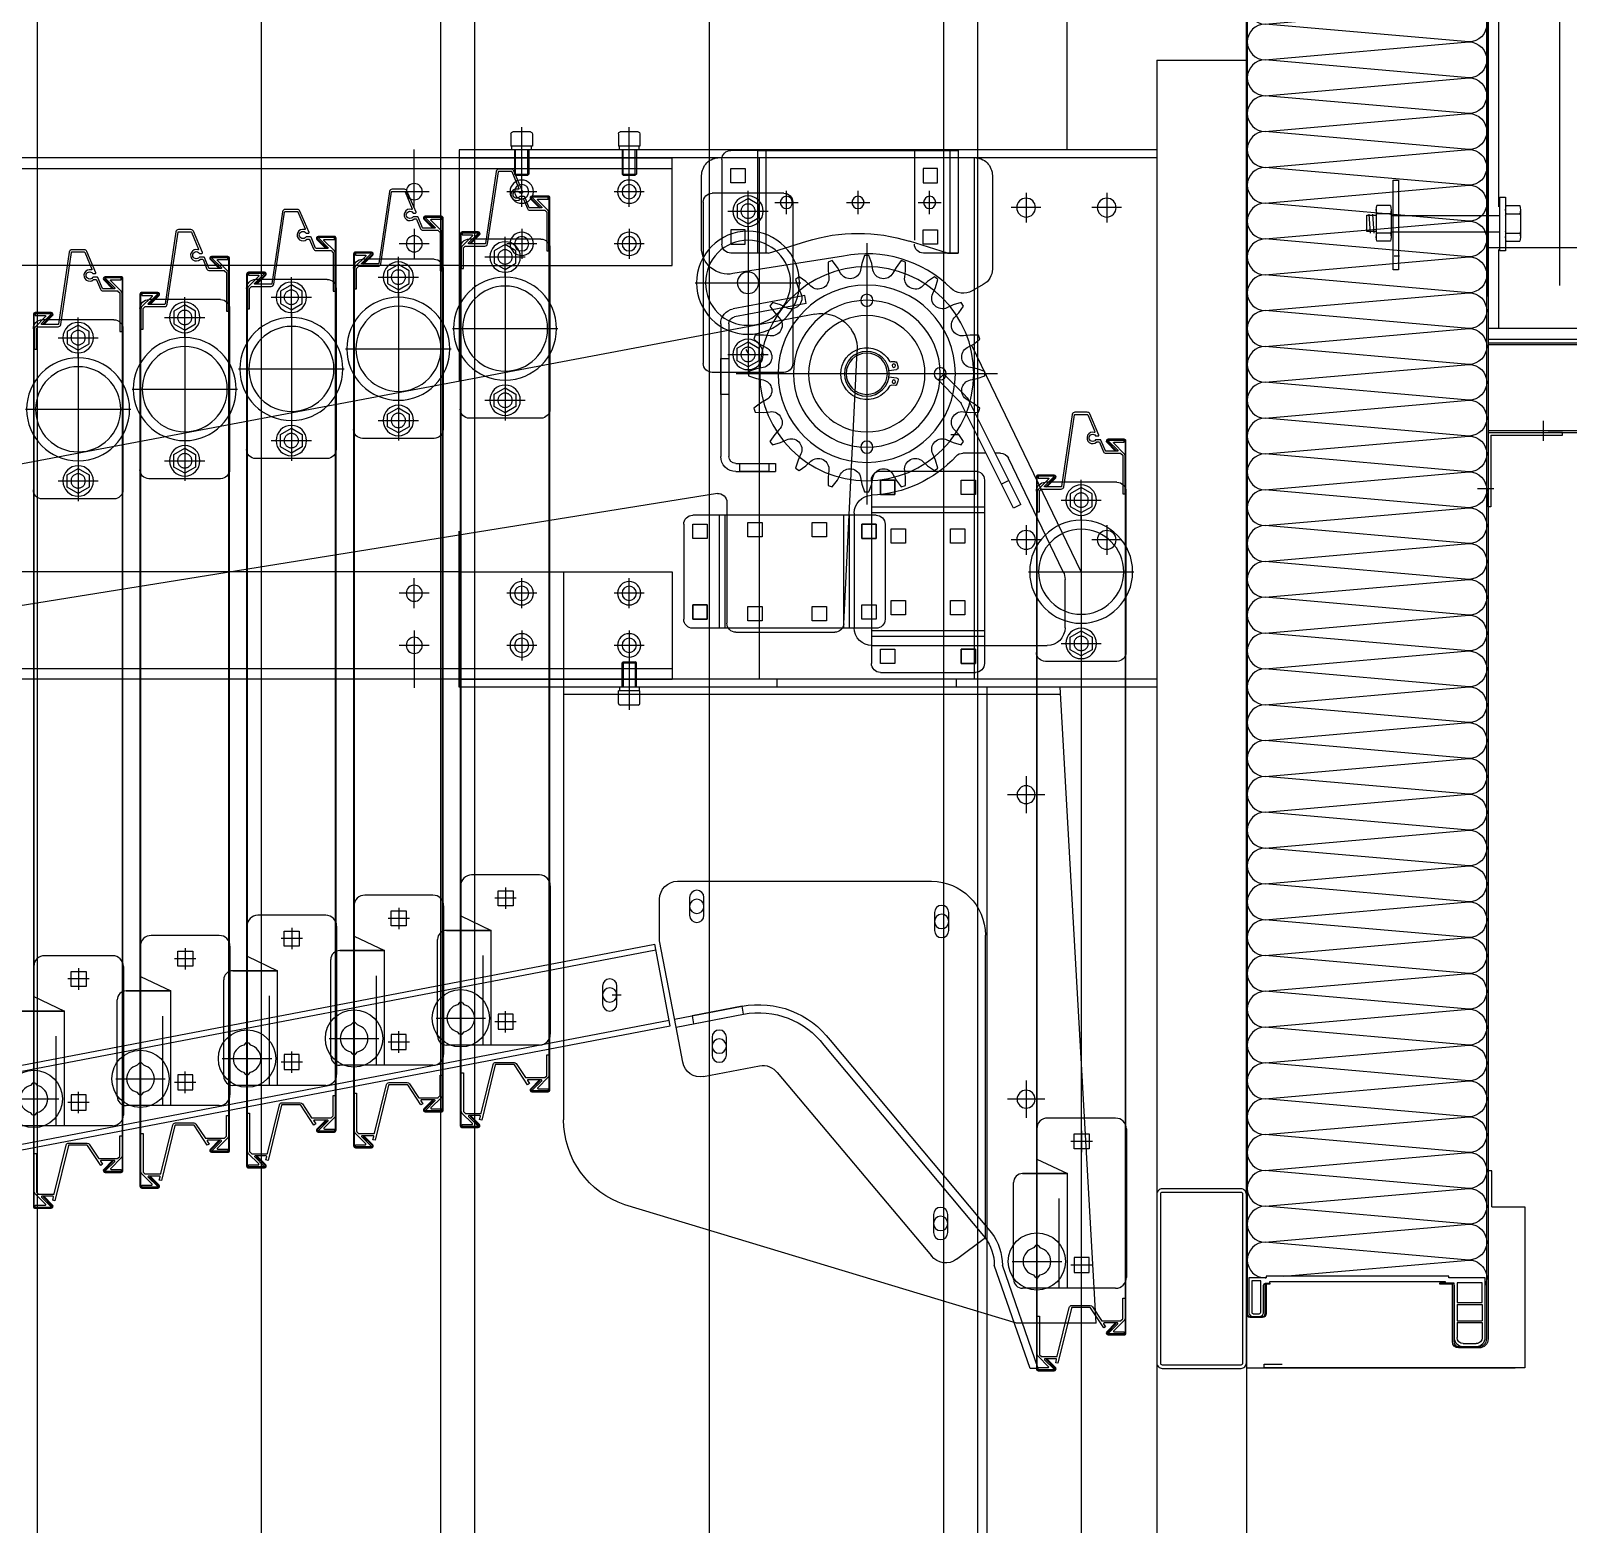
# Model space of a CAD drawing. Header units: millimetres. Extents: x 0 to 672800, y 0 to 118800.
# Drawn here: x 435521 to 436380, y 30356 to 31190 of the extents above; entities that cross this region are included whole.
import ezdxf

# ---------------------------------------------------------------- set-up
doc = ezdxf.new("R2010")
doc.units = ezdxf.units.MM
doc.header["$LTSCALE"] = 200
for name, pattern in [('CEN-GAUN', [32.2, 30, -1, 0.2, -1]), ('CENTER', [50.8, 31.75, -6.35, 6.35, -6.35]), ('DASHED', [0.75, 0.5, -0.25]), ('HIDDEN', [0.375, 0.25, -0.125])]:
    doc.linetypes.add(name, pattern=pattern)
for name, color, linetype in [('0-S-col', 4, 'Continuous'), ('01외벽패널', 3, 'Continuous'), ('01하지철물', 253, 'Continuous'), ('161', 161, 'Continuous'), ('2', 2, 'Continuous'), ('4', 4, 'Continuous'), ('6ELE', 6, 'Continuous'), ('6방수', 6, 'HIDDEN'), ('A-PNL-EXT', 7, 'Continuous'), ('CEN', 1, 'CEN-GAUN'), ('CON', 2, 'Continuous'), ('DOOR', 6, 'Continuous'), ('ELE', 7, 'Continuous'), ('HAT', 8, 'Continuous'), ('HAT-INS1', 252, 'Continuous'), ('Insul', 252, 'Continuous'), ('PANEL', 6, 'Continuous')]:
    doc.layers.add(name, color=color, linetype=linetype)

# ---------------------------------------------------------------- blocks, each defined once
blk = doc.blocks.new('PANEL-135')
at = {"layer": '161'}
blk.add_line((150, -1000), (0, -1000), dxfattribs=at)
at = {"layer": 'HAT-INS1'}
for points in [[(25.8, -239.77), (139.5, -229.77, -1), (139.5, -249.77), (25.8, -239.77), (25.8, -239.77, 1), (25.8, -259.77, 1)], [(25.8, -259.77), (139.5, -249.77, -1), (139.5, -269.77), (25.8, -259.77), (25.8, -259.77, 1), (25.8, -279.77, 1)], [(25.8, -279.77), (139.5, -269.77, -1), (139.5, -289.77), (25.8, -279.77), (25.8, -279.77, 1), (25.8, -299.77, 1)], [(25.8, -299.77), (139.5, -289.77, -1), (139.5, -309.77), (25.8, -299.77), (25.8, -299.77, 1), (25.8, -319.77, 1)], [(25.8, -319.77), (139.5, -309.77, -1), (139.5, -329.77), (25.8, -319.77), (25.8, -319.77, 1), (25.8, -339.77, 1)], [(25.8, -339.77), (139.5, -329.77, -1), (139.5, -349.77), (25.8, -339.77), (25.8, -339.77, 1), (25.8, -359.77, 1)], [(25.8, -359.77), (139.5, -349.77, -1), (139.5, -369.77), (25.8, -359.77), (25.8, -359.77, 1), (25.8, -379.77, 1)], [(25.8, -379.77), (139.5, -369.77, -1), (139.5, -389.77), (25.8, -379.77), (25.8, -379.77, 1), (25.8, -399.77, 1)], [(25.8, -399.77), (139.5, -389.77, -1), (139.5, -409.77), (25.8, -399.77), (25.8, -399.77, 1), (25.8, -419.77, 1)], [(25.8, -419.77), (139.5, -409.77, -1), (139.5, -429.77), (25.8, -419.77), (25.8, -419.77, 1), (25.8, -439.77, 1)], [(25.8, -439.77), (139.5, -429.77, -1), (139.5, -449.77), (25.8, -439.77), (25.8, -439.77, 1), (25.8, -459.77, 1)], [(25.8, -459.77), (139.5, -449.77, -1), (139.5, -469.77), (25.8, -459.77), (25.8, -459.77, 1), (25.8, -479.77, 1)], [(25.8, -479.77), (139.5, -469.77, -1), (139.5, -489.77), (25.8, -479.77), (25.8, -479.77, 1), (25.8, -499.77, 1)], [(25.8, -499.77), (139.5, -489.77, -1), (139.5, -509.77), (25.8, -499.77), (25.8, -499.77, 1), (25.8, -519.77, 1)], [(25.8, -519.77), (139.5, -509.77, -1), (139.5, -529.77), (25.8, -519.77), (25.8, -519.77, 1), (25.8, -539.77, 1)], [(25.8, -539.77), (139.5, -529.77, -1), (139.5, -549.77), (25.8, -539.77), (25.8, -539.77, 1), (25.8, -559.77, 1)], [(25.8, -559.77), (139.5, -549.77, -1), (139.5, -569.77), (25.8, -559.77), (25.8, -559.77, 1), (25.8, -579.77, 1)], [(25.8, -579.77), (139.5, -569.77, -1), (139.5, -589.77), (25.8, -579.77), (25.8, -579.77, 1), (25.8, -599.77, 1)], [(25.8, -599.77), (139.5, -589.77, -1), (139.5, -609.77), (25.8, -599.77), (25.8, -599.77, 1), (25.8, -619.77, 1)], [(25.8, -619.77), (139.5, -609.77, -1), (139.5, -629.77), (25.8, -619.77), (25.8, -619.77, 1), (25.8, -639.77, 1)], [(25.8, -639.77), (139.5, -629.77, -1), (139.5, -649.77), (25.8, -639.77), (25.8, -639.77, 1), (25.8, -659.77, 1)], [(25.8, -659.77), (139.5, -649.77, -1), (139.5, -669.77), (25.8, -659.77), (25.8, -659.77, 1), (25.8, -679.77, 1)], [(25.8, -679.77), (139.5, -669.77, -1), (139.5, -689.77), (25.8, -679.77), (25.8, -679.77, 1), (25.8, -699.77, 1)], [(25.8, -699.77), (139.5, -689.77, -1), (139.5, -709.77), (25.8, -699.77), (25.8, -699.77, 1), (25.8, -719.77, 1)], [(25.8, -719.77), (139.5, -709.77, -1), (139.5, -729.77), (25.8, -719.77), (25.8, -719.77, 1), (25.8, -739.77, 1)], [(25.8, -739.77), (139.5, -729.77, -1), (139.5, -749.77), (25.8, -739.77), (25.8, -739.77, 1), (25.8, -759.77, 1)], [(25.8, -759.77), (139.5, -749.77, -1), (139.5, -769.77), (25.8, -759.77), (25.8, -759.77, 1), (25.8, -779.77, 1)], [(25.8, -779.77), (139.5, -769.77, -1), (139.5, -789.77), (25.8, -779.77), (25.8, -779.77, 1), (25.8, -799.77, 1)], [(25.8, -799.77), (139.5, -789.77, -1), (139.5, -809.77), (25.8, -799.77), (25.8, -799.77, 1), (25.8, -819.77, 1)], [(25.8, -819.77), (139.5, -809.77, -1), (139.5, -829.77), (25.8, -819.77), (25.8, -819.77, 1), (25.8, -839.77, 1)], [(25.8, -839.77), (139.5, -829.77, -1), (139.5, -849.77), (25.8, -839.77), (25.8, -839.77, 1), (25.8, -859.77, 1)], [(25.8, -859.77), (139.5, -849.77, -1), (139.5, -869.77), (25.8, -859.77), (25.8, -859.77, 1), (25.8, -879.77, 1)], [(25.8, -879.77), (139.5, -869.77, -1), (139.5, -889.77), (25.8, -879.77), (25.8, -879.77, 1), (25.8, -899.77, 1)], [(25.8, -899.77), (139.5, -889.77, -1), (139.5, -909.77), (25.8, -899.77), (25.8, -899.77, 1), (25.8, -919.77, 1)], [(25.8, -919.77), (139.5, -909.77, -1), (139.5, -929.77), (25.8, -919.77), (25.8, -919.77, 1), (25.8, -939.77, 1)], [(25.8, -939.77), (139.5, -929.77, -1), (139.5, -949.77), (138.94, -949.71)], [(129.13, -948.77), (25.8, -939.77), (25.8, -939.77, 0.541794), (16.65, -953.8, 0.541794)]]:
    blk.add_lwpolyline(points, format="xyb", dxfattribs=at)
at = {"layer": 'Insul', "color": 251}
for p, q in [((18.31, -964.52), (18.31, -973.72)), ((32.31, -964.52), (18.31, -964.52)), ((32.31, -964.52), (32.31, -973.72)), ((32.31, -973.72), (18.31, -973.72)), ((18.31, -974.72), (18.31, -983.02)), ((32.31, -974.72), (18.31, -974.72)), ((32.31, -974.72), (32.31, -983.02)), ((28.96, -986.37), (21.66, -986.37))]:
    blk.add_line(p, q, dxfattribs=at)
for points in [[(148.65, -968.88, -0.414214), (146.15, -971.38), (142.86, -971.38, -0.414214), (140.36, -968.88), (140.36, -953.77, 0.414214), (139.36, -952.77), (136.94, -952.77), (136.94, -951.77), (38.97, -951.77), (38.97, -952.77), (35.05, -952.77, 0.414214), (34.05, -953.77), (34.05, -983.02, -0.414191), (29.05, -988.02), (21.65, -988.02, -0.414236), (16.65, -983.02), (16.65, -949.77), (36.97, -949.77), (36.97, -948.77), (138.94, -948.77), (138.94, -949.77), (148.65, -949.77)], [(148.65, -968.88, -0.414214), (146.15, -971.38), (142.86, -971.38, -0.414214), (140.36, -968.88), (140.36, -953.77, 0.414214), (139.36, -952.77), (136.94, -952.77), (136.94, -951.77), (38.97, -951.77), (38.97, -952.77), (35.05, -952.77, 0.414214), (34.05, -953.77), (34.05, -983.02, -0.414191), (29.05, -988.02), (21.65, -988.02, -0.414236), (16.65, -983.02), (16.65, -949.77), (36.97, -949.77), (36.97, -948.77), (138.94, -948.77), (138.94, -949.77), (148.65, -949.77)], [(142.01, -951.42), (147, -951.42), (147, -968.88, -0.414214), (146.15, -969.73), (142.86, -969.73, -0.414214), (142.01, -968.88)]]:
    blk.add_lwpolyline(points, format="xyb", close=True, dxfattribs=at)
blk.add_lwpolyline([(32.31, -952.52), (32.31, -963.52), (18.31, -963.52), (18.31, -952.52)], close=True, dxfattribs=at)
for centre, start, end in [((21.66, -983.02), 180, 270.00431), ((28.96, -983.02), 270.00431, 0)]:
    blk.add_arc(centre, 3.35, start, end, dxfattribs=at)
at = {"layer": 'PANEL', "ltscale": 3}
for points in [[(15, -14.05), (15, -444.5), (15, -983.82, 0.414242), (20, -988.82), (31.5, -988.82, 0.414191), (35, -985.32), (35, -953.28), (42, -953.28), (42, -952.48), (34.2, -952.48), (34.2, -985.32, -0.414191), (31.5, -988.02), (20, -988.02, -0.414242), (15.8, -983.82), (15.8, -444.5), (15.8, -14.05, -0.399273)], [(149.5, 24.9), (149.5, -391.9), (149.5, -969.88, -0.414214), (148, -971.38), (141.01, -971.38, -0.414214), (139.51, -969.88), (139.51, -952.78), (137, -952.78), (137, -953.28), (139.01, -953.28), (139.01, -969.88, 0.414214), (141.01, -971.88), (148, -971.88, 0.414214), (150, -969.88), (150, -391.9), (150, 24.9, 0.414214)]]:
    blk.add_lwpolyline(points, format="xyb", dxfattribs=at)
blk = doc.blocks.new('A$C14EC2336')
at = {"color": 8}
for p, q in [((0, 27.85), (0, 20.85)), ((1, 28.85), (11, 28.85)), ((12, 27.85), (12, 20.85)), ((0, 20.85), (12, 20.85)), ((0.51, 18.85), (0.51, 20.85)), ((0.51, 18.85), (11.49, 18.85)), ((2, 18.85), (2, 5.31)), ((2.6, 4.71), (2.6, 18.85)), ((9.4, 4.71), (9.4, 18.85)), ((10, 18.85), (10, 5.31)), ((11.49, 18.85), (11.49, 20.85)), ((10, 5.31), (2, 5.31)), ((2, 5.31), (2.6, 4.71)), ((9.4, 4.71), (2.6, 4.71)), ((9.4, 4.71), (10, 5.31))]:
    blk.add_line(p, q, dxfattribs=at)
at = {"color": 1, "linetype": 'CENTER'}
blk.add_line((6, 0), (6, 31.56), dxfattribs=at)
at = {"color": 8}
for centre, start, end in [((1, 27.85), 90, 180), ((11, 27.85), 0, 90)]:
    blk.add_arc(centre, 1, start, end, dxfattribs=at)
blk = doc.blocks.new('A$Ce7c4792a')
at = {"color": 0}
for p, q in [((112, 57.3), (0, 57.3)), ((0, 57.3), (0, 0)), ((112, 0), (112, 57.3)), ((6, 0), (0, 0)), ((6, 0), (27.35, 6.64)), ((106, 0), (84.65, 6.64)), ((106, 0), (112, 0))]:
    blk.add_line(p, q, dxfattribs=at)
at = {"color": 6, "linetype": 'HIDDEN', "ltscale": 4}
for p, q in [((4.5, 0), (4.5, 57.3)), ((107.5, 57.3), (107.5, 0))]:
    blk.add_line(p, q, dxfattribs=at)
at = {"color": 6, "linetype": 'HIDDEN'}
blk.add_line((24.5, 57.3), (24.5, 5), dxfattribs=at)
for p, q in [((112, 57.3), (127, 57.3)), ((132, 52.3), (132, 5)), ((0, 0), (19.5, 0)), ((112, 0), (127, 0))]:
    blk.add_line(p, q)
at = {"color": 1, "linetype": 'CENTER'}
for p, q in [((16, 21.8), (16, 34.8)), ((56, 21.8), (56, 34.8)), ((96, 21.8), (96, 34.8)), ((22.5, 28.3), (9.5, 28.3)), ((62.5, 28.3), (49.5, 28.3)), ((102.5, 28.3), (89.5, 28.3))]:
    blk.add_line(p, q, dxfattribs=at)
at = {"color": 6, "linetype": 'HIDDEN'}
for points in [[(19.6, 39.3), (11.6, 39.3), (11.6, 47.3), (19.6, 47.3)], [(19.6, 13), (11.6, 13), (11.6, 5), (19.6, 5)]]:
    blk.add_lwpolyline(points, close=True, dxfattribs=at)
for points in [[(119, 39.3), (127, 39.3), (127, 47.3), (119, 47.3)], [(119, 13), (127, 13), (127, 5), (119, 5)]]:
    blk.add_lwpolyline(points, close=True)
for centre in [(16, 28.3), (56, 28.3), (96, 28.3)]:
    blk.add_circle(centre, 3.4)
for centre, start, end in [((127, 52.3), 0, 90), ((19.5, 5), 270, 0), ((127, 5), 270, 0)]:
    blk.add_arc(centre, 5, start, end)
at = {"color": 0}
blk.add_arc((56, -85.4), 96.4, 72.7084, 107.2916, dxfattribs=at)
blk = doc.blocks.new('A$C44ED1B0F')
at = {"color": 8}
for p, q in [((4.46, 96.25), (4.46, 6.25)), ((9.46, 101.25), (49.46, 101.25)), ((54.46, 96.25), (54.46, 6.25)), ((9.46, 1.25), (49.46, 1.25))]:
    blk.add_line(p, q, dxfattribs=at)
at = {"color": 1, "linetype": 'CENTER'}
for p, q in [((29.46, 80), (29.46, 102.5)), ((40.7, 91.25), (18.21, 91.25)), ((29.46, 82.7), (29.46, 19.79)), ((58.91, 51.25), (0, 51.25)), ((29.46, 22.5), (29.46, 0)), ((40.7, 11.25), (18.21, 11.25))]:
    blk.add_line(p, q, dxfattribs=at)
at = {"color": 8}
for points in [[(29.46, 98.25), (35.52, 94.75), (35.52, 87.75), (29.46, 84.25), (23.39, 87.75), (23.39, 94.75)], [(29.46, 4.25), (35.52, 7.75), (35.52, 14.75), (29.46, 18.25), (23.39, 14.75), (23.39, 7.75)]]:
    blk.add_lwpolyline(points, close=True, dxfattribs=at)
for centre, radius in [((29.46, 91.25), 8.5), ((29.46, 51.25), 28.75), ((29.46, 11.25), 8.5)]:
    blk.add_circle(centre, radius, dxfattribs=at)
at = {"color": 8, "linetype": 'HIDDEN'}
for centre in [(29.46, 91.25), (29.46, 11.25)]:
    blk.add_circle(centre, 4, dxfattribs=at)
at = {"color": 6}
blk.add_circle((29.46, 51.25), 23.75, dxfattribs=at)
at = {"color": 8}
for centre, start, end in [((9.46, 96.25), 90, 180), ((49.46, 96.25), 0, 90), ((9.46, 6.25), 180, 270), ((49.46, 6.25), 270, 0)]:
    blk.add_arc(centre, 5, start, end, dxfattribs=at)
blk = doc.blocks.new('A1')
at = {"color": 251}
for p, q in [((581311.93, 63311.95), (581311.93, 63295.07)), ((581355.93, 63317.95), (581317.93, 63317.95)), ((581361.93, 63311.95), (581361.93, 63228.99)), ((581311.93, 63295.07), (581328.97, 63286.99)), ((581303.97, 63286.99), (581328.97, 63286.99)), ((581328.97, 63286.99), (581303.97, 63286.99)), ((581328.97, 63222.99), (581328.97, 63286.99)), ((581298.97, 63227.99), (581298.97, 63281.99)), ((581311.2, 63246.75), (581310.16, 63245.47)), ((581312.75, 63246.75), (581313.79, 63245.47)), ((581311.2, 63229.14), (581310.16, 63230.42)), ((581312.75, 63229.14), (581313.79, 63230.42)), ((581355.93, 63222.99), (581303.97, 63222.99))]:
    blk.add_line(p, q, dxfattribs=at)
at = {"color": 251, "linetype": 'CENTER'}
for p, q in [((581342.92, 63304.95), (581330.95, 63304.95)), ((581336.93, 63310.93), (581336.93, 63298.96)), ((581311.97, 63251.8), (581311.97, 63224.09)), ((581298.12, 63237.95), (581325.82, 63237.95)), ((581342.92, 63235.95), (581330.95, 63235.95)), ((581336.93, 63229.96), (581336.93, 63241.93))]:
    blk.add_line(p, q, dxfattribs=at)
at = {"color": 251, "linetype": 'HIDDEN'}
blk.add_line((581324.47, 63222.99), (581324.47, 63286.99), dxfattribs=at)
at = {"color": 251}
blk.add_lwpolyline([(581322.63, 63670.29), (581316.46, 63670.29, -0.668179), (581316.24, 63670.8), (581321.38, 63675.93, 0.668179), (581321.17, 63676.45), (581312.68, 63676.45), (581312.68, 63675.25), (581318.27, 63675.25, -0.668179), (581318.48, 63674.73), (581312.62, 63668.87, 0.198912), (581312.18, 63667.81), (581312.18, 63656.45), (581313.38, 63656.45), (581313.38, 63667.81, -0.198912), (581313.47, 63668.02), (581314.42, 63668.98, -0.198912), (581314.64, 63669.07), (581325.45, 63669.07, 0.371506), (581326.93, 63670.34), (581332.93, 63710.57, -0.371506), (581333.22, 63710.82), (581340.12, 63710.82, -0.301528), (581340.39, 63710.64), (581344.39, 63701.17, -0.631923), (581344.03, 63700.77, 1.723535), (581345.32, 63695.36, -0.19091), (581345.53, 63695.45), (581346.61, 63695.45, -0.301528), (581346.88, 63695.26), (581349.1, 63690, 0.301528), (581350.48, 63689.09), (581358.71, 63689.09, -0.198912), (581358.92, 63689), (581359.9, 63688.02, -0.198912), (581359.98, 63687.81), (581359.98, 63666.45), (581361.18, 63666.45), (581361.18, 63687.81, 0.198912), (581360.74, 63688.87), (581354.88, 63694.73, -0.668179), (581355.1, 63695.25), (581360.68, 63695.25), (581360.68, 63696.45), (581352.2, 63696.45, 0.668179), (581351.99, 63695.93), (581357.12, 63690.8, -0.668179), (581356.91, 63690.29), (581350.48, 63690.29, -0.301528), (581350.21, 63690.47), (581347.68, 63696.46, 0.301528), (581347.4, 63696.65), (581344.99, 63696.65, 0.24035), (581344.75, 63696.52, -3.083054), (581344.75, 63698.87, 0.24035), (581344.99, 63698.75), (581346.26, 63698.75, 0.536655), (581346.54, 63699.16), (581341.5, 63711.11, 0.301528), (581340.12, 63712.02), (581333.22, 63712.02, 0.371506), (581331.74, 63710.74), (581325.75, 63670.54, -0.371506), (581325.45, 63670.29), (581316.46, 63670.29)], format="xyb", dxfattribs=at)
for points in [[(581361.18, 63197.95, -0.414214), (581360.68, 63197.45), (581351.68, 63197.45, -0.668179), (581351.33, 63198.3), (581356.28, 63203.25), (581355.92, 63203.6), (581350.97, 63198.65, 0.668179), (581351.68, 63196.95), (581360.68, 63196.95, 0.414214), (581361.68, 63197.95), (581361.68, 63695.95, 0.414214), (581360.68, 63696.95), (581351.68, 63696.95, 0.668179), (581350.97, 63695.24), (581355.92, 63690.29), (581356.28, 63690.64), (581351.33, 63695.59, -0.668179), (581351.68, 63696.45), (581360.68, 63696.45, -0.414214), (581361.18, 63695.95)], [(581312.18, 63675.95, -0.414214), (581312.68, 63676.45), (581321.69, 63676.45, -0.668179), (581322.04, 63675.59), (581317.09, 63670.64), (581317.45, 63670.29), (581322.4, 63675.24, 0.668179), (581321.69, 63676.95), (581312.68, 63676.95, 0.414214), (581311.68, 63675.95), (581311.68, 63177.95, 0.414214), (581312.68, 63176.95), (581321.69, 63176.95, 0.668179), (581322.4, 63178.65), (581317.45, 63183.6), (581317.09, 63183.25), (581322.04, 63178.3, -0.668179), (581321.69, 63177.45), (581312.68, 63177.45, -0.414214), (581312.18, 63177.95)], [(581323.07, 63184.81, 0.345474), (581323.36, 63185.03), (581330.01, 63212.2, -0.343513), (581331.47, 63213.34), (581341.66, 63213.34, -0.252188), (581342.92, 63212.66), (581348.01, 63204.94, 0.252188), (581348.26, 63204.81), (581358.71, 63204.81, 0.198912), (581358.92, 63204.89), (581359.9, 63205.87, 0.198912), (581359.98, 63206.08), (581359.98, 63217.45), (581361.18, 63217.45), (581361.18, 63206.08, -0.198912), (581360.74, 63205.02), (581354.88, 63199.16, 0.668179), (581355.1, 63198.65), (581360.68, 63198.65), (581360.68, 63197.45), (581352.2, 63197.45, -0.668179), (581351.99, 63197.96), (581357.12, 63203.09, 0.668179), (581356.91, 63203.61), (581349.44, 63203.61, 0.597204), (581349.19, 63203.14), (581350.27, 63201.5), (581349.27, 63200.84), (581341.91, 63212, 0.252188), (581341.66, 63212.14), (581331.5, 63212.14, 0.345282), (581331.21, 63211.91), (581323.65, 63181.15), (581322.46, 63181.38), (581322.92, 63183.23, 0.486465), (581322.63, 63183.61), (581316.46, 63183.61, 0.668179), (581316.24, 63183.09), (581321.38, 63177.96, -0.668179), (581321.17, 63177.45), (581312.68, 63177.45), (581312.68, 63178.65), (581318.27, 63178.65, 0.668179), (581318.48, 63179.16), (581312.62, 63185.02, -0.198912), (581312.18, 63186.08), (581312.18, 63207.45), (581313.38, 63207.45), (581313.38, 63186.08, 0.198912), (581313.47, 63185.87), (581314.44, 63184.89, 0.198912), (581314.66, 63184.81)]]:
    blk.add_lwpolyline(points, format="xyb", close=True, dxfattribs=at)
for points in [[(581341.13, 63300.75), (581332.73, 63300.75), (581332.73, 63309.15), (581341.13, 63309.15)], [(581341.13, 63240.19), (581332.73, 63240.19), (581332.73, 63231.79), (581341.13, 63231.79)]]:
    blk.add_lwpolyline(points, close=True, dxfattribs=at)
blk.add_circle((581311.93, 63237.95), 16, dxfattribs=at)
for centre, radius, start, end in [((581317.93, 63311.95), 6, 90, 180), ((581355.93, 63311.95), 6, 0, 90), ((581303.97, 63281.99), 5, 90, 180), ((581311.97, 63237.95), 7.75, 103.5218, 256.4782), ((581311.97, 63246.12), 1, 39.2885, 140.7115), ((581311.97, 63237.95), 7.75, 283.5218, 76.4782), ((581303.97, 63227.99), 5, 180, 270), ((581311.97, 63229.77), 1, 219.2885, 320.7115), ((581355.93, 63228.99), 6, 270, 0)]:
    blk.add_arc(centre, radius, start, end, dxfattribs=at)
at = {"color": 251, "extrusion": (0, 0, -1), "zscale": -1}
blk.add_blockref('A$C44ED1B0F', (-581366.14, 63571.7), dxfattribs=at)
blk = doc.blocks.new('디펜스도어H4')
at = {"color": 1, "linetype": 'CENTER'}
blk.add_line((-668.07, 340.3, 8.49), (-668.07, -4104.15, 8.49), dxfattribs=at)
at = {"layer": 'A-PNL-EXT'}
for p, q in [((-897.32, -14.15, 8.49), (-897.32, 5.85, 8.49)), ((-897.32, 5.85, 8.49), (-895.32, 5.85, 8.49)), ((-895.32, 5.85, 8.49), (-895.32, -4.15, 8.49)), ((-915.87, -14.15, 8.49), (-915.87, -104.15, 8.49)), ((-897.32, -14.15, 8.49), (-915.87, -14.15, 8.49)), ((-770.32, -102.15, 8.49), (-780.32, -102.15, 8.49)), ((-770.32, -104.15, 8.49), (-770.32, -102.15, 8.49)), ((-915.87, -104.15, 8.49), (-770.32, -104.15, 8.49))]:
    blk.add_line(p, q, dxfattribs=at)
at = {"layer": 'DOOR', "color": 8}
for p, q in [((-760.32, 625.85, 8.49), (-760.32, -4104.15, 8.49)), ((-710.32, 625.85, 8.49), (-760.32, 625.85, 8.49)), ((-710.32, 625.85, 8.49), (-710.32, -4104.15, 8.49)), ((-710.32, 575.85, 8.49), (-320.7, 575.85, 8.49)), ((-710.32, 575.85, 8.49), (-710.32, 275.85, 8.49)), ((-320.7, 575.85, 8.49), (-320.7, 446.61, 8.49)), ((-439.7, 511.35, 8.49), (-439.7, 571.35, 8.49)), ((-320.7, 571.35, 8.49), (-439.7, 571.35, 8.49)), ((-320.7, 571.35, 8.49), (341.67, 571.35, 8.49)), ((341.67, 565.35, 8.49), (-439.7, 565.35, 8.49)), ((-682.32, 551.89, 8.49), (-682.32, 535.3, 8.49)), ((-637.32, 551.89, 8.49), (-637.32, 535.3, 8.49)), ((-690.61, 543.6, 8.49), (-674.03, 543.6, 8.49)), ((-645.61, 543.6, 8.49), (-629.03, 543.6, 8.49)), ((-548.37, 523.83, 8.49), (-548.37, 377.86, 8.49)), ((-320.7, 511.35, 8.49), (-439.7, 511.35, 8.49)), ((-320.7, 511.35, 8.49), (341.67, 511.35, 8.49)), ((-514.53, 490.1, 8.49), (-513.7, 494.52, 8.49)), ((-514.53, 490.1, 8.49), (-474.59, 482.62, 8.49)), ((-513.7, 494.52, 8.49), (-473.76, 487.04, 8.49)), ((-519.33, 484.15, 8.49), (321.32, 325.27, 8.49)), ((-471.32, 478.69, 8.49), (-471.32, 404.72, 8.49)), ((-466.82, 478.69, 8.49), (-466.82, 404.72, 8.49)), ((-668.07, 340.3, 8.49), (-607.28, 466.22, 8.49)), ((-482.66, 461.62, 8.49), (-481, 464.36, 8.49)), ((-564.07, 457.58, 8.49), (-561.98, 457.41, 8.49)), ((-535.49, 311.28, 8.49), (-543.02, 463.51, 8.49)), ((-621.35, 450.85, 8.49), (-475.38, 450.85, 8.49)), ((-603.4, 438.58, 8.49), (-591.33, 450.65, 8.49)), ((-600.22, 435.4, 8.49), (-588.14, 447.47, 8.49)), ((-591.33, 450.65, 8.49), (-588.14, 447.47, 8.49)), ((-560.75, 449.13, 8.49), (-564.98, 448.55, 8.49)), ((-560.74, 452.64, 8.49), (-564.96, 453.25, 8.49)), ((-564.16, 444.31, 8.49), (-562.07, 444.46, 8.49)), ((-634.38, 377.88, 8.49), (-605.08, 436.26, 8.49)), ((-630.36, 375.86, 8.49), (-601.06, 434.24, 8.49)), ((-658.08, 340.3, 8.49), (-627.48, 403.69, 8.49)), ((-622.97, 406.52, 8.49), (-620.01, 406.52, 8.49)), ((-614.97, 406.52, 8.49), (-602.01, 406.52, 8.49)), ((-555.99, 396.52, 8.49), (-609.07, 396.52, 8.49)), ((-475.32, 400.72, 8.49), (-497.41, 400.72, 8.49)), ((-497.41, 400.72, 8.49), (-497.41, 396.22, 8.49)), ((-475.32, 396.22, 8.49), (-497.41, 396.22, 8.49)), ((-614.07, 391.52, 8.49), (-614.07, 289.09, 8.49)), ((-550.99, 391.52, 8.49), (-550.99, 289.09, 8.49)), ((-634.38, 377.88, 8.49), (-630.36, 375.86, 8.49)), ((-470.29, 379.01, 8.49), (-470.29, 311.53, 8.49)), ((-464.94, 384, 8.49), (320.56, 257.48, 8.49)), ((-550.99, 376.52, 8.49), (-614.07, 376.52, 8.49)), ((-550.99, 376.52, 8.49), (-614.07, 376.52, 8.49)), ((-550.99, 373.32, 8.49), (-614.07, 373.32, 8.49)), ((-553.59, 371.85, 8.49), (-451.16, 371.85, 8.49)), ((-541.37, 373.03, 8.49), (-541.37, 309.09, 8.49)), ((-538.59, 371.85, 8.49), (-538.59, 308.76, 8.49)), ((-535.39, 371.85, 8.49), (-535.39, 308.76, 8.49)), ((-469.36, 308.76, 8.49), (-469.36, 371.85, 8.49)), ((-466.16, 308.76, 8.49), (-466.16, 371.85, 8.49)), ((-682.32, 366.39, 8.49), (-682.32, 349.8, 8.49)), ((-637.32, 366.39, 8.49), (-637.32, 349.8, 8.49)), ((-558.59, 366.85, 8.49), (-558.59, 313.76, 8.49)), ((-446.16, 366.85, 8.49), (-446.16, 313.76, 8.49)), ((-320.7, 275.85, 8.49), (-320.7, 362.88, 8.49)), ((-690.61, 358.1, 8.49), (-674.03, 358.1, 8.49)), ((-645.61, 358.1, 8.49), (-629.03, 358.1, 8.49)), ((-659.07, 309.09, 8.49), (-659.07, 335.95, 8.49)), ((-320.7, 340.35, 8.49), (-439.7, 340.35, 8.49)), ((-439.7, 340.35, 8.49), (-439.7, 280.35, 8.49)), ((-379.07, 340.35, 8.49), (-379.07, 34.4, 8.49)), ((-320.7, 340.35, 8.49), (-102.61, 340.35, 8.49)), ((-320.7, 340.35, 8.49), (341.67, 340.35, 8.49)), ((-614.07, 307.29, 8.49), (-550.99, 307.29, 8.49)), ((-614.07, 304.09, 8.49), (-550.99, 304.09, 8.49)), ((-553.59, 308.76, 8.49), (-451.16, 308.76, 8.49)), ((-475.29, 306.53, 8.49), (-530.49, 306.53, 8.49)), ((-551.37, 299.09, 8.49), (-649.07, 299.09, 8.49)), ((-555.99, 284.09, 8.49), (-609.07, 284.09, 8.49)), ((341.67, 286.35, 8.49), (-439.7, 286.35, 8.49)), ((-710.32, 275.85, 8.49), (-320.7, 275.85, 8.49)), ((-676.43, -79.1, 8.49), (-656.43, 275.85, 8.49)), ((-656.43, 275.85, 8.49), (-320.7, 275.85, 8.49)), ((-656.43, 275.85, 8.49), (-320.7, 275.85, 8.49)), ((-615.57, -4104.15, 8.49), (-615.57, 275.85, 8.49)), ((-320.7, 280.35, 8.49), (-439.7, 280.35, 8.49)), ((-320.7, 280.35, 8.49), (-439.7, 280.35, 8.49)), ((-320.7, 280.35, 8.49), (-102.61, 280.35, 8.49)), ((-320.7, 280.35, 8.49), (341.67, 280.35, 8.49)), ((-637.32, 226.24, 8.49), (-637.32, 205.45, 8.49)), ((-647.72, 215.85, 8.49), (-626.93, 215.85, 8.49)), ((-442.69, 167.51, 8.49), (-584.57, 167.51, 8.49)), ((-432.69, 134.29, 8.49), (-432.69, 157.51, 8.49)), ((-614.57, -31.37, 8.49), (-614.57, 137.51, 8.49)), ((-441.85, 86.15, 8.49), (-432.69, 134.29, 8.49)), ((-438.66, 86.87, 8.49), (-429.99, 132.45, 8.49)), ((417.21, -33.01, 8.49), (-430.59, 129.3, 8.49)), ((417.81, -29.87, 8.49), (-429.99, 132.45, 8.49)), ((-411.16, 103.87, 8.49), (-406.16, 103.87, 8.49)), ((-408.66, 101.37, 8.49), (-408.66, 106.37, 8.49)), ((-441.01, 90.57, 8.49), (-478.73, 97.75, 8.49)), ((-441.85, 86.15, 8.49), (-479.57, 93.32, 8.49)), ((-445.59, 66.5, 8.49), (-441.85, 86.15, 8.49)), ((409.09, -75.44, 8.49), (-438.66, 86.87, 8.49)), ((409.69, -72.29, 8.49), (-438.06, 90.01, 8.49)), ((-527.98, 78.75, 8.49), (-618.02, -28.77, 8.49)), ((-524.39, 76.04, 8.49), (-614.42, -31.48, 8.49)), ((-498.38, 60.69, 8.49), (-584.46, -41.58, 8.49)), ((-457.28, 58.55, 8.49), (-488.53, 64.49, 8.49)), ((-637.32, 56.24, 8.49), (-637.32, 35.45, 8.49)), ((-647.72, 45.85, 8.49), (-626.93, 45.85, 8.49)), ((-631.93, -79.1, 8.49), (-413.35, -13.07, 8.49)), ((-598.46, -43.53, 8.49), (-614.57, -31.37, 8.49)), ((-644.07, -104.41, 8.49), (-624.07, -46.85, 8.49)), ((-639.57, -104.41, 8.49), (-619.57, -46.85, 8.49)), ((-676.43, -79.1, 8.49), (-631.93, -79.1, 8.49)), ((-644.07, -104.41, 8.49), (-639.57, -104.41, 8.49))]:
    blk.add_line(p, q, dxfattribs=at)
at = {"layer": 'DOOR', "color": 8, "ltscale": 0.5}
for p, q in [((-295.7, 559.34, 8.49), (-295.7, 576.12, 8.49)), ((-415.7, 544.1, 8.49), (-415.7, 560.88, 8.49)), ((-355.7, 544.1, 8.49), (-355.7, 560.88, 8.49)), ((-295.7, 544.1, 8.49), (-295.7, 560.88, 8.49)), ((-424.09, 552.49, 8.49), (-407.31, 552.49, 8.49)), ((-364.09, 552.49, 8.49), (-347.31, 552.49, 8.49)), ((-304.09, 552.49, 8.49), (-287.31, 552.49, 8.49)), ((-415.7, 531.78, 8.49), (-415.7, 515, 8.49)), ((-355.7, 531.78, 8.49), (-355.7, 515, 8.49)), ((-295.7, 531.78, 8.49), (-295.7, 515, 8.49)), ((-424.09, 523.39, 8.49), (-407.31, 523.39, 8.49)), ((-364.09, 523.39, 8.49), (-347.31, 523.39, 8.49)), ((-304.09, 523.39, 8.49), (-287.31, 523.39, 8.49)), ((-415.7, 319.91, 8.49), (-415.7, 336.69, 8.49)), ((-355.7, 319.91, 8.49), (-355.7, 336.69, 8.49)), ((-295.7, 319.91, 8.49), (-295.7, 336.69, 8.49)), ((-424.09, 328.3, 8.49), (-407.31, 328.3, 8.49)), ((-364.09, 328.3, 8.49), (-347.31, 328.3, 8.49)), ((-304.09, 328.3, 8.49), (-287.31, 328.3, 8.49)), ((-415.7, 307.6, 8.49), (-415.7, 290.82, 8.49)), ((-355.7, 307.6, 8.49), (-355.7, 290.82, 8.49)), ((-295.7, 307.6, 8.49), (-295.7, 290.82, 8.49)), ((-424.09, 299.21, 8.49), (-407.31, 299.21, 8.49)), ((-364.09, 299.21, 8.49), (-347.31, 299.21, 8.49)), ((-304.09, 299.21, 8.49), (-287.31, 299.21, 8.49)), ((-295.7, 292.35, 8.49), (-295.7, 275.58, 8.49))]:
    blk.add_line(p, q, dxfattribs=at)
at = {"layer": 'DOOR', "color": 8, "ltscale": 4}
for p, q in [((-710.32, 571.35, 8.49), (-320.7, 571.35, 8.49)), ((-608.37, 571.35, 8.49), (-608.37, 280.35, 8.49)), ((-488.37, 571.35, 8.49), (-488.37, 280.35, 8.49)), ((-627.65, 391.29, 8.49), (-623.63, 389.27, 8.49)), ((-710.32, 280.35, 8.49), (-320.7, 280.35, 8.49)), ((-598.37, 275.85, 8.49), (-598.37, 280.35, 8.49)), ((-598.37, 275.85, 8.49), (-598.37, 280.35, 8.49)), ((-498.37, 275.85, 8.49), (-498.37, 280.35, 8.49)), ((-498.37, 275.85, 8.49), (-498.37, 280.35, 8.49)), ((-656.43, 271.88, 8.49), (-379.07, 271.88, 8.49))]:
    blk.add_line(p, q, dxfattribs=at)
at = {"layer": 'DOOR', "color": 8, "ltscale": 2}
blk.add_line((-595.26, 416.95, 8.49), (-599.76, 416.95, 8.49), dxfattribs=at)
at = {"layer": 'DOOR', "color": 8, "elevation": 8.49}
for points in [[(-608.48, 571.51, 0.414214), (-618.48, 561.51), (-618.48, 509.29, 0.269996), (-613.41, 500.59), (-607.23, 497.09, 0.334746), (-595.29, 498.65, -0.247637), (-535.39, 516.57), (-473.65, 506.73, 0.467042), (-456.01, 521.5), (-456.17, 561.51, 0.414214), (-466.17, 571.51)], [(-551.83, 392.99, 0.314527), (-556.77, 397.75, 0.314527), (-562.95, 394.75), (-564.79, 391.45), (-567.62, 387.72), (-569.9, 388.46), (-569.99, 393.14), (-569.54, 396.89, 0.314527), (-572.77, 402.95, 0.314527), (-579.57, 402), (-582.34, 399.43), (-586.18, 396.75), (-588.12, 398.16), (-586.76, 402.64), (-585.17, 406.07, 0.314527), (-586.38, 412.84, 0.314527), (-593.14, 414.04), (-596.57, 412.45), (-601.05, 411.09), (-602.46, 413.03), (-599.78, 416.87), (-597.21, 419.64, 0.314527), (-596.26, 426.44, 0.314527), (-602.32, 429.67), (-606.07, 429.23), (-610.75, 429.31), (-611.5, 431.6), (-607.76, 434.42), (-604.46, 436.26, 0.314527), (-601.46, 442.44, 0.314527), (-606.22, 447.38), (-609.93, 448.12), (-614.35, 449.65), (-614.35, 452.05), (-609.93, 453.58), (-606.22, 454.31, 0.314527), (-601.46, 459.26, 0.314527), (-604.46, 465.43), (-607.76, 467.27), (-611.5, 470.1), (-610.75, 472.38), (-606.07, 472.47), (-602.32, 472.02, 0.314527), (-596.26, 475.25, 0.314527), (-597.21, 482.05), (-599.78, 484.82), (-602.46, 488.66), (-601.05, 490.6), (-596.57, 489.24), (-593.14, 487.65, 0.314527), (-586.38, 488.86, 0.314527), (-585.17, 495.62), (-586.76, 499.05), (-588.12, 503.53), (-586.18, 504.94), (-582.34, 502.26), (-579.57, 499.69, 0.314527), (-572.77, 498.74, 0.314527), (-569.54, 504.8), (-569.99, 508.55), (-569.9, 513.23), (-567.62, 513.98), (-564.79, 510.24), (-562.95, 506.94, 0.314527), (-556.77, 503.94, 0.314527), (-551.83, 508.7), (-551.1, 512.41), (-549.57, 516.84), (-547.17, 516.84), (-545.64, 512.41), (-544.9, 508.7, 0.314527), (-539.96, 503.94, 0.314527), (-533.78, 506.94), (-531.94, 510.24), (-529.11, 513.98), (-526.83, 513.23), (-526.74, 508.55), (-527.19, 504.8, 0.314527), (-523.96, 498.74, 0.314527), (-517.16, 499.69), (-514.39, 502.26), (-510.55, 504.94), (-508.61, 503.53), (-509.97, 499.05), (-511.56, 495.62, 0.314527), (-510.35, 488.86, 0.314527), (-503.59, 487.65), (-500.16, 489.24), (-495.68, 490.6), (-494.27, 488.66), (-496.95, 484.82), (-499.52, 482.05, 0.314527), (-500.47, 475.25, 0.314527), (-494.41, 472.02), (-490.66, 472.47), (-485.98, 472.38), (-485.24, 470.1), (-488.97, 467.27), (-492.27, 465.43, 0.314527), (-495.27, 459.26, 0.314527), (-490.51, 454.31), (-486.8, 453.58), (-482.38, 452.05), (-482.38, 449.65), (-486.8, 448.12), (-490.51, 447.38, 0.314527), (-495.27, 442.44, 0.314527), (-492.27, 436.26), (-488.97, 434.42), (-485.24, 431.6), (-485.98, 429.31), (-490.66, 429.23), (-494.41, 429.67, 0.314527), (-500.47, 426.44, 0.314527), (-499.52, 419.64), (-496.95, 416.87), (-494.27, 413.03), (-495.68, 411.09), (-500.16, 412.45), (-503.59, 414.04, 0.314527), (-510.35, 412.84, 0.314527), (-511.56, 406.07), (-509.97, 402.64), (-508.61, 398.16), (-510.55, 396.75), (-514.39, 399.43), (-517.16, 402, 0.314527), (-523.96, 402.95, 0.314527), (-527.19, 396.89), (-526.74, 393.14), (-526.83, 388.46), (-529.11, 387.72), (-531.94, 391.45), (-533.78, 394.75, 0.314527), (-539.96, 397.75, 0.314527), (-544.9, 392.99), (-545.64, 389.28), (-547.17, 384.86), (-549.57, 384.86), (-551.1, 389.28)], [(-457.46, 158.51, -1), (-449.46, 158.51), (-449.46, 148.51, -1), (-457.46, 148.51)], [(-594.2, 150.07, -1), (-586.2, 150.07), (-586.2, 140.07, -1), (-594.2, 140.07)], [(-408.85, 109.05, -1), (-400.85, 109.05), (-400.85, 99.05, -1), (-408.85, 99.05)], [(-469.99, 80.47, -1), (-461.99, 80.47), (-461.99, 70.47, -1), (-469.99, 70.47)], [(-593.62, -18.52, -1), (-585.62, -18.52), (-585.62, -28.52, -1), (-593.62, -28.52)]]:
    blk.add_lwpolyline(points, format="xyb", close=True, dxfattribs=at)
for points in [[(-471.32, 439.31), (-466.82, 439.31), (-466.82, 459.31), (-471.32, 459.31)], [(-493.71, 396.22), (-477.41, 396.22), (-477.41, 400.72), (-493.71, 400.72)], [(-601.07, 391.52), (-609.07, 391.52), (-609.07, 383.52), (-601.07, 383.52)], [(-609.07, 383.52), (-601.07, 383.52), (-601.07, 391.52), (-609.07, 391.52)], [(-563.99, 391.52), (-555.99, 391.52), (-555.99, 383.52), (-563.99, 383.52)], [(-563.99, 383.52), (-555.99, 383.52), (-555.99, 391.52), (-563.99, 391.52)], [(-603.07, 356.31), (-595.07, 356.31), (-595.07, 364.31), (-603.07, 364.31)], [(-569.99, 356.31), (-561.99, 356.31), (-561.99, 364.31), (-569.99, 364.31)], [(-553.59, 358.85), (-553.59, 366.85), (-545.59, 366.85), (-545.59, 358.85)], [(-553.59, 358.85), (-545.59, 358.85), (-545.59, 366.85), (-553.59, 366.85)], [(-517.92, 359.72), (-517.92, 367.72), (-525.92, 367.72), (-525.92, 359.72)], [(-525.92, 359.72), (-517.92, 359.72), (-517.92, 367.72), (-525.92, 367.72)], [(-481.92, 359.72), (-481.92, 367.72), (-489.92, 367.72), (-489.92, 359.72)], [(-489.92, 359.72), (-481.92, 359.72), (-481.92, 367.72), (-489.92, 367.72)], [(-451.16, 358.85), (-451.16, 366.85), (-459.16, 366.85), (-459.16, 358.85)], [(-459.16, 358.85), (-451.16, 358.85), (-451.16, 366.85), (-459.16, 366.85)], [(-603.07, 316.31), (-595.07, 316.31), (-595.07, 324.31), (-603.07, 324.31)], [(-569.99, 316.31), (-561.99, 316.31), (-561.99, 324.31), (-569.99, 324.31)], [(-553.59, 321.76), (-553.59, 313.76), (-545.59, 313.76), (-545.59, 321.76)], [(-553.59, 313.76), (-545.59, 313.76), (-545.59, 321.76), (-553.59, 321.76)], [(-517.92, 312.89), (-517.92, 320.89), (-525.92, 320.89), (-525.92, 312.89)], [(-525.92, 312.89), (-517.92, 312.89), (-517.92, 320.89), (-525.92, 320.89)], [(-481.92, 312.89), (-481.92, 320.89), (-489.92, 320.89), (-489.92, 312.89)], [(-489.92, 312.89), (-481.92, 312.89), (-481.92, 320.89), (-489.92, 320.89)], [(-451.16, 321.76), (-451.16, 313.76), (-459.16, 313.76), (-459.16, 321.76)], [(-459.16, 313.76), (-451.16, 313.76), (-451.16, 321.76), (-459.16, 321.76)], [(-601.07, 289.09), (-609.07, 289.09), (-609.07, 297.09), (-601.07, 297.09)], [(-609.07, 289.09), (-601.07, 289.09), (-601.07, 297.09), (-609.07, 297.09)], [(-563.99, 289.09), (-555.99, 289.09), (-555.99, 297.09), (-563.99, 297.09)], [(-563.99, 289.09), (-555.99, 289.09), (-555.99, 297.09), (-563.99, 297.09)], [(-450.84, 92.44), (-451.68, 88.02), (-479.57, 93.32), (-478.73, 97.75)]]:
    blk.add_lwpolyline(points, close=True, dxfattribs=at)
at = {"layer": 'DOOR', "color": 8}
for points in [[(-713.32, -104.41), (-757.32, -104.41, -0.414214), (-760.32, -101.41), (-760.32, -7.15, -0.414214), (-757.32, -4.15), (-713.32, -4.15, -0.414214), (-710.32, -7.15), (-710.32, -101.41, -0.414214)], [(-713.32, -102.41), (-757.32, -102.41, -0.414214), (-758.32, -101.41), (-758.32, -7.15, -0.414214), (-757.32, -6.15), (-713.32, -6.15, -0.414214), (-712.32, -7.15), (-712.32, -101.41, -0.414214)]]:
    blk.add_lwpolyline(points, format="xyb", close=True, dxfattribs=at)
for centre, radius in [((-415.7, 552.49, 8.49), 6.5), ((-355.7, 552.49, 8.49), 6.5), ((-295.7, 552.49, 8.49), 4.5), ((-682.32, 543.6, 8.49), 5.25), ((-637.32, 543.6, 8.49), 5.25), ((-415.7, 523.39, 8.49), 6.5), ((-355.7, 523.39, 8.49), 6.5), ((-295.7, 523.39, 8.49), 4.5), ((-482.07, 501.63, 8.49), 6), ((-548.37, 491.85, 8.49), 3.4), ((-548.37, 450.85, 8.49), 32.5), ((-563.45, 455.38, 8.49), 1), ((-548.37, 450.85, 8.49), 12.5), ((-589.37, 450.85, 8.49), 3.4), ((-563.48, 446.41, 8.49), 1), ((-548.37, 409.85, 8.49), 3.4), ((-682.32, 358.1, 8.49), 5.25), ((-637.32, 358.1, 8.49), 5.25), ((-415.7, 328.3, 8.49), 6.5), ((-355.7, 328.3, 8.49), 6.5), ((-295.7, 328.3, 8.49), 4.5), ((-415.7, 299.21, 8.49), 6.5), ((-355.7, 299.21, 8.49), 6.5), ((-295.7, 299.21, 8.49), 4.5), ((-637.32, 215.85, 8.49), 5), ((-453.46, 153.51, 8.49), 4), ((-590.2, 145.07, 8.49), 4), ((-404.85, 104.05, 8.49), 4), ((-465.99, 75.47, 8.49), 4), ((-637.32, 45.85, 8.49), 5), ((-589.62, -23.52, 8.49), 4)]:
    blk.add_circle(centre, radius, dxfattribs=at)
at = {"layer": 'DOOR', "color": 8, "ltscale": 0.5}
for centre, radius in [((-415.7, 552.49, 8.49), 4), ((-355.7, 552.49, 8.49), 4), ((-415.7, 523.39, 8.49), 4), ((-355.7, 523.39, 8.49), 4), ((-548.37, 450.85, 8.49), 59.76), ((-548.37, 450.85, 8.49), 41), ((-548.37, 450.85, 8.49), 11.5), ((-415.7, 328.3, 8.49), 4), ((-355.7, 328.3, 8.49), 4), ((-415.7, 299.21, 8.49), 4), ((-355.7, 299.21, 8.49), 4)]:
    blk.add_circle(centre, radius, dxfattribs=at)
at = {"layer": 'DOOR', "color": 8, "ltscale": 2}
blk.add_circle((-548.37, 450.85, 8.49), 49.5, dxfattribs=at)
at = {"layer": 'DOOR', "color": 8}
for centre, radius, start, end in [((-523.04, 464.5, 8.49), 20, 79.29774, 182.83245), ((-475.32, 478.69, 8.49), 4, 0, 79.39754), ((-475.32, 478.69, 8.49), 8.5, 0, 79.39754), ((-548.37, 450.85, 8.49), 14.5, 208.44027, 150.81895), ((-548.37, 450.85, 8.49), 17.8, 160.02376, 168.3337), ((-564.16, 456.59, 8.49), 1, 85.18912, 160.02376), ((-561.9, 458.4, 8.49), 1, 265.18912, 330.81895), ((-564.84, 447.56, 8.49), 1, 97.87031, 191.28217), ((-564.82, 454.24, 8.49), 1, 168.3337, 261.74556), ((-548.37, 450.85, 8.49), 17.8, 191.28217, 199.23546), ((-597.03, 432.22, 8.49), 9, 135, 153.34291), ((-564.23, 445.31, 8.49), 1, 199.23546, 274.0701), ((-561.99, 443.46, 8.49), 1, 28.44027, 94.0701), ((-597.03, 432.22, 8.49), 4.5, 135, 153.34291), ((-622.97, 401.52, 8.49), 5, 90, 154.23131), ((-602.01, 401.52, 8.49), 5, 42.60189, 90), ((-548.37, 450.85, 8.49), 67.87, 222.60189, 267.79223), ((-475.32, 404.72, 8.49), 8.5, 270, 0), ((-475.32, 404.72, 8.49), 4, 270, 0), ((-609.07, 391.52, 8.49), 5, 90, 180), ((-555.99, 391.52, 8.49), 5, 0, 90), ((-551.37, 373.03, 8.49), 10, 0, 87.79223), ((-465.29, 379.01, 8.49), 5, 86.04317, 180), ((-553.59, 366.85, 8.49), 5, 90, 180), ((-451.16, 366.85, 8.49), 5, 0, 90), ((-649.07, 335.95, 8.49), 10, 154.23131, 180), ((-649.07, 309.09, 8.49), 10, 180, 270), ((-553.59, 313.76, 8.49), 5, 180, 270), ((-551.37, 309.09, 8.49), 10, 270, 0), ((-530.49, 311.53, 8.49), 5, 182.83245, 270), ((-475.29, 311.53, 8.49), 5, 270, 0), ((-451.16, 313.76, 8.49), 5, 270, 0), ((-609.07, 289.09, 8.49), 5, 180, 270), ((-555.99, 289.09, 8.49), 5, 270, 0), ((-584.57, 137.51, 8.49), 30, 90, 180), ((-442.69, 157.51, 8.49), 10, 0, 90), ((-488.07, 48.63, 8.49), 50, 79.228, 142.95025), ((-488.07, 48.63, 8.49), 45.5, 79.228, 142.95025), ((-490.4, 54.67, 8.49), 10, 79.228, 142.95025), ((-455.41, 68.37, 8.49), 10, 259.228, 349.228), ((-429.07, 34.4, 8.49), 50, 288.32646, 0), ((-594.07, -46.85, 8.49), 30, 142.95025, 180), ((-594.07, -46.85, 8.49), 25.5, 142.95025, 180), ((-592.44, -35.55, 8.49), 10, 232.95025, 322.95025)]:
    blk.add_arc(centre, radius, start, end, dxfattribs=at)
for name, p in [('A$C14EC2336', (-421.7, 556.99, 8.49)), ('A$C14EC2336', (-361.7, 556.99, 8.49)), ('A$Ce7c4792a', (-599.48, 518.21, 8.49)), ('A$C44ED1B0F', (-511.53, 450.38, 8.49))]:
    blk.add_blockref(name, p, dxfattribs=at)
at = {"layer": 'DOOR', "color": 8, "xscale": -1}
for p in [(580990.26, -63146.91), (581049.85, -63158.17), (581109.6, -63169.43), (581169.12, -63180.69), (581228.64, -63191.96), (580668.61, -63282.65, 8.49)]:
    blk.add_blockref('A1', p, dxfattribs=at)
at = {"layer": 'DOOR', "color": 8, "xscale": -1, "rotation": 180}
blk.add_blockref('A$C14EC2336', (-421.7, 294.7, 8.49), dxfattribs=at)
blk = doc.blocks.new('WALL CANOPY1')
at = {"layer": '01외벽패널'}
for p, q in [((1000, -128.23), (100.23, -128.23)), ((1000, -129.23), (100.23, -129.23)), ((1000, -177.23), (100.23, -177.23)), ((1000, -178.23), (100.23, -178.23))]:
    blk.add_line(p, q, dxfattribs=at)
at = {"layer": '01하지철물'}
for p, q in [((1050, -37.5), (1050, -87.5)), ((1053, -37.5), (1050, -37.5)), ((1053, -87.5), (1053, -37.5)), ((993.4, -46.81), (990.4, -46.81)), ((990.4, -46.81), (990.4, -76.81)), ((993.4, -76.81), (993.4, -46.81)), ((982.03, -53.53), (982.03, -69.83)), ((989.89, -51.64), (982.39, -51.64)), ((989.89, -56.2), (982.39, -56.2)), ((990.24, -53.53), (990.24, -69.83)), ((1054.24, -53.53), (1054.24, -69.83)), ((1054.6, -51.64), (1062.1, -51.64)), ((1054.6, -56.2), (1062.1, -56.2)), ((1062.45, -53.53), (1062.45, -69.83)), ((1063.64, -66.93), (1064.47, -56.31)), ((1065.64, -66.93), (1066.47, -56.31)), ((1067.79, -66.12), (1067.79, -57.03)), ((989.89, -66.96), (982.39, -66.96)), ((1054.6, -66.96), (1062.1, -66.96)), ((989.89, -71.51), (982.39, -71.51)), ((990.4, -76.81), (993.4, -76.81)), ((1054.6, -71.51), (1062.1, -71.51)), ((1052.53, -79.69), (1049.53, -79.69)), ((1050, -87.5), (1053, -87.5))]:
    blk.add_line(p, q, dxfattribs=at)
at = {"layer": '01하지철물', "linetype": 'DASHED'}
for p, q in [((1054.24, -57.08), (994, -57.08)), ((1062.45, -57.12), (1067.79, -57.12)), ((1054.24, -66.34), (994, -66.34)), ((1062.45, -66.12), (1067.79, -66.12))]:
    blk.add_line(p, q, dxfattribs=at)
at = {"layer": '01하지철물'}
for centre, radius, start, end in [((989.56, -53.92), 7.53, 162.37901, 197.62099), ((983.07, -56.99), 1.03, 131.19503, 181.15839), ((982.71, -53.92), 7.53, 342.37901, 17.62099), ((989.21, -56.99), 1.03, 358.84161, 48.80497), ((1061.77, -53.92), 7.53, 162.37901, 197.62099), ((1055.28, -56.99), 1.03, 131.19503, 181.15839), ((1054.92, -53.92), 7.53, 342.37901, 17.62099), ((1061.42, -56.99), 1.03, 358.84161, 48.80497), ((983.07, -66.16), 1.03, 178.84161, 228.80497), ((989.56, -69.23), 7.53, 162.37901, 197.62099), ((989.21, -66.16), 1.03, 311.19503, 1.15839), ((982.71, -69.23), 7.53, 342.37901, 17.62099), ((1055.28, -66.16), 1.03, 178.84161, 228.80497), ((1061.77, -69.23), 7.53, 162.37901, 197.62099), ((1061.42, -66.16), 1.03, 311.19503, 1.15839), ((1054.92, -69.23), 7.53, 342.37901, 17.62099)]:
    blk.add_arc(centre, radius, start, end, dxfattribs=at)
at = {"layer": '2'}
for p, q in [((969.33, -171.74), (969.33, -182.94)), ((996.75, -209.78), (1005.89, -209.78))]:
    blk.add_line(p, q, dxfattribs=at)
at = {"layer": '4'}
for p, q in [((960, -96.3), (960, 223.33)), ((994, -52.3), (994, 223.33)), ((1000, -102.3), (1000, 223.33)), ((100, -75.28), (1000, -75.28)), ((994, -120.11), (994, -76.07)), ((100, -120.28), (1000, -120.28)), ((100, -126.28), (1000, -126.28))]:
    blk.add_line(p, q, dxfattribs=at)
at = {"layer": '6ELE'}
for p, q in [((958.51, -178.23), (966.51, -178.23)), ((958.51, -179.7), (958.51, -178.23)), ((998.51, -179.7), (958.51, -179.7)), ((998.51, -179.7), (998.51, -219.7)), ((999.99, -219.7), (999.99, -211.7)), ((998.51, -219.7), (999.99, -219.7))]:
    blk.add_line(p, q, dxfattribs=at)
blk = doc.blocks.new('DRAIN')
at = {"layer": 'ELE', "elevation": 0}
blk.add_lwpolyline([(1075, 300), (1075, 6517.5, 1), (950, 6517.5), (950, 300)], format="xyb", dxfattribs=at)

msp = doc.modelspace()

# ---------------------------------------------------------------- linework, layer by layer
at = {"layer": '0-S-col', "color": 8}
for points in [[(435750, 26443.64), (436050, 26443.64), (436050, 32443.64), (435750, 32443.64)], [(435769, 26443.64), (436031, 26443.64), (436031, 32443.64), (435769, 32443.64)]]:
    msp.add_lwpolyline(points, close=True, dxfattribs=at)
at = {"layer": '01하지철물'}
msp.add_line((436100, 31123.64), (436100, 34393.64), dxfattribs=at)
at = {"layer": 'CEN'}
msp.add_line((435900, 40443.64), (435900, 20443.64), dxfattribs=at)

# ---------------------------------------------------------------- block references
at = {"xscale": -1}
msp.add_blockref('디펜스도어H4', (435439.68, 30547.79, -8.49), dxfattribs=at)
at = {"layer": '6방수', "ltscale": 0.3, "xscale": -1}
msp.add_blockref('WALL CANOPY1', (437335, 31144.12), dxfattribs=at)
at = {"layer": 'CON', "xscale": -1}
msp.add_blockref('PANEL-135', (436350, 31443.64), dxfattribs=at)
at = {"layer": 'HAT', "xscale": -1}
msp.add_blockref('DRAIN', (436600, 26143.64), dxfattribs=at)

doc.saveas('drawing.dxf')
